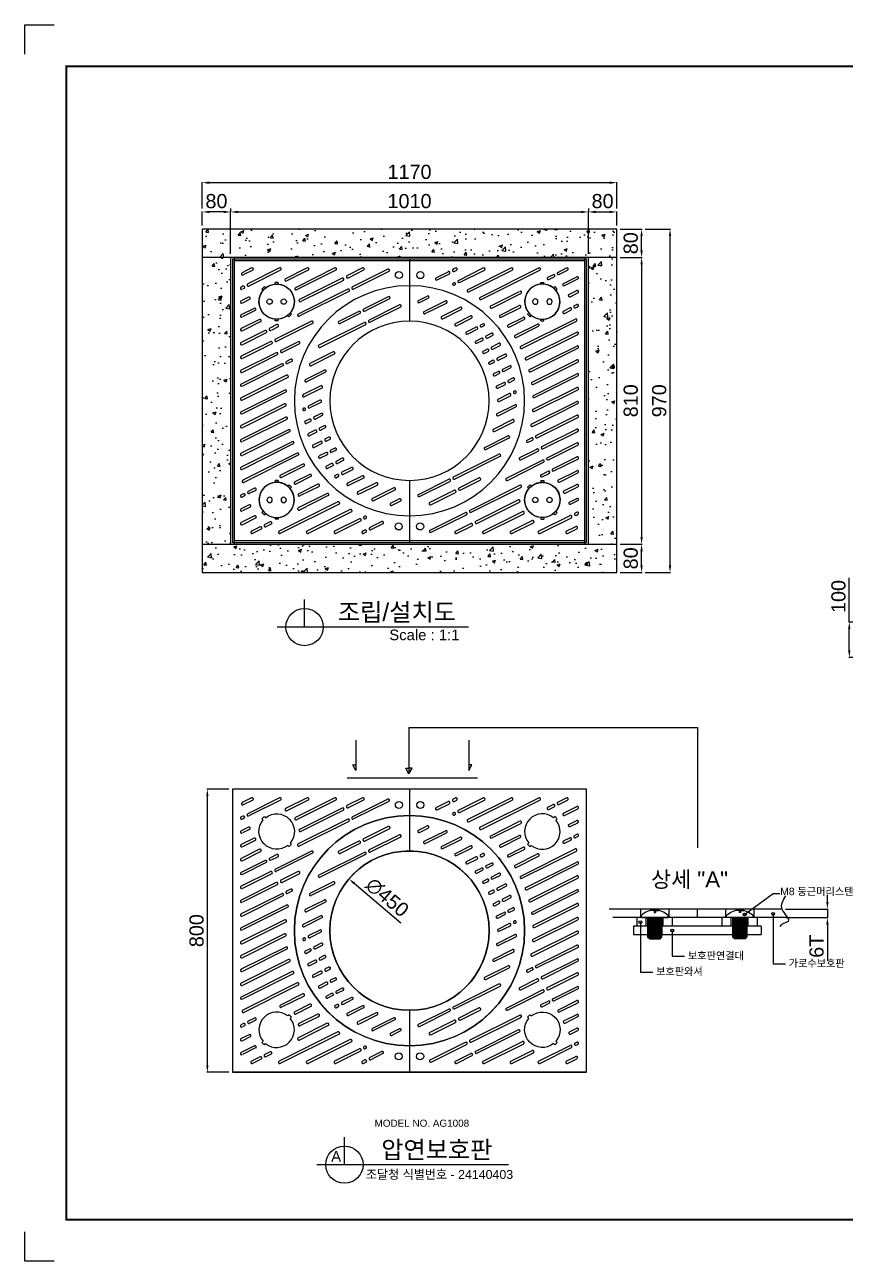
# Model space of a CAD drawing. Header units: millimetres. Extents: x 13624 to 18563, y -5035 to -1543.
# Drawn here: x 13624 to 15940, y -5035 to -1543 of the extents above; entities that cross this region are included whole.
import ezdxf
from ezdxf.enums import TextEntityAlignment as Align

# ---------------------------------------------------------------- set-up
doc = ezdxf.new("R2010")
doc.units = ezdxf.units.MM
for name, color, linetype in [('LAYOUT', 7, 'Continuous'), ('TEXT', 7, 'Continuous'), ('받침틀', 251, 'Continuous'), ('압연강', 40, 'Continuous')]:
    doc.layers.add(name, color=color, linetype=linetype)
doc.styles.get("Standard").update_dxf_attribs({"font": 'arial.ttf'})
doc.dimstyles.new('ISO-25', dxfattribs={"dimtxt": 40, "dimasz": 20, "dimexe": 1.25, "dimexo": 10, "dimgap": 10, "dimtad": 1, "dimdec": 0, "dimtxsty": 'Standard', "dimcen": 2.5, "dimclrd": 3, "dimclre": 3, "dimclrt": 3, "dimadec": 0, "dimazin": 0, "dimtfac": 1, "dimtdec": 0, "dimtmove": 0, "dimatfit": 3, "dimfxl": 0, "dimarcsym": 0})

# ---------------------------------------------------------------- blocks, each defined once
blk = doc.blocks.new('A$C36924EFD')
for p, q in [((0, 45), (0, -45)), ((0, 45), (6, 45)), ((6, -45), (6, 45)), ((0, -45), (6, -45))]:
    blk.add_line(p, q)
blk = doc.blocks.new('*D39')
at = {"color": 3, "lineweight": -2, "transparency": 16777216}
for p, q in [((15889.5, -4020.6), (15889.5, -4000.6)), ((15771, -4040.6), (15890.8, -4040.6)), ((15889.5, -4040.6), (15889.5, -4064.6)), ((15771, -4064.6), (15890.8, -4064.6)), ((15889.5, -4084.6), (15889.5, -4186.6))]:
    blk.add_line(p, q, dxfattribs=at)
at = {"color": 3, "transparency": 16777216}
for points in [[(15886.2, -4020.6), (15892.9, -4020.6), (15889.5, -4040.6)], [(15886.2, -4084.6), (15892.9, -4084.6), (15889.5, -4064.6)]]:
    blk.add_solid(points, dxfattribs=at)
at = {"layer": 'Defpoints', "color": 0, "transparency": 16777216}
for p in [(15761, -4040.6), (15761, -4064.6), (15889.5, -4064.6)]:
    blk.add_point(p, dxfattribs=at)
at = {"color": 3, "transparency": 16777216, "insert": (15859.1, -4145.6), "char_height": 40, "attachment_point": 5, "rotation": 90}
blk.add_mtext('6T', dxfattribs=at)
blk = doc.blocks.new('A$C5731754A')
at = {"color": 1}
for p, q in [((-37.5, 0), (-37.5, 5.7)), ((-37.5, 0), (37.5, 0)), ((-20, 0), (-20, -55)), ((-20, 0), (20, 0)), ((-11.2, 19.7), (-11.2, 20.5)), ((-1.9, 19.7), (-11.2, 19.7)), ((-1.9, 19.7), (-1.9, 14.1)), ((-1.9, 14.1), (1.9, 14.1)), ((1.9, 19.7), (1.9, 14.1)), ((1.9, 19.7), (11.2, 19.7)), ((11.2, 19.7), (11.2, 20.5)), ((20, -55), (20, 0)), ((37.5, 0), (37.5, 5.7)), ((-20, -2.5), (20, -2.5)), ((-20, -5), (20, -5)), ((-20, -7.5), (20, -7.5)), ((-20, -7.5), (20, -7.5)), ((-20, -10), (20, -10)), ((-20, -12.5), (20, -12.5)), ((-20, -12.5), (20, -12.5)), ((-20, -15), (20, -15)), ((-20, -17.5), (20, -17.5)), ((-20, -17.5), (20, -17.5)), ((-20, -20), (20, -20)), ((-20, -22.5), (20, -22.5)), ((-20, -22.5), (20, -22.5)), ((-20, -25), (20, -25)), ((-20, -27.5), (20, -27.5)), ((-20, -27.5), (20, -27.5)), ((-20, -30), (20, -30)), ((-20, -32.5), (20, -32.5)), ((-20, -35), (20, -35)), ((-20, -37.5), (20, -37.5)), ((-20, -40), (20, -40)), ((-20, -42.5), (20, -42.5)), ((-20, -45), (20, -45)), ((-20, -47.5), (20, -47.5)), ((-20, -50), (20, -50)), ((-20, -52.5), (20, -52.5)), ((-15, -60), (-20, -55)), ((-20, -55), (20, -55)), ((-17.5, -57.5), (17.5, -57.5)), ((-15, -60), (15, -60)), ((20, -55), (15, -60))]:
    blk.add_line(p, q, dxfattribs=at)
blk.add_arc((0, -30.4), 52, 43.8928, 136.1072, dxfattribs=at)
blk = doc.blocks.new('*D38')
at = {"color": 3, "lineweight": -2, "transparency": 16777216}
blk.add_line((14685.3, -4080.5), (14554.2, -3968.4), dxfattribs=at)
at = {"color": 3, "transparency": 16777216}
blk.add_solid([(14556.3, -3965.9), (14552, -3970.9), (14539, -3955.4)], dxfattribs=at)
at = {"layer": 'Defpoints', "color": 0, "transparency": 16777216}
for p in [(14539, -3955.4), (14881.1, -4247.7)]:
    blk.add_point(p, dxfattribs=at)
at = {"color": 3, "transparency": 16777216, "insert": (14647.1, -4007.8), "char_height": 40, "attachment_point": 5, "rotation": 319.4889}
blk.add_mtext('∅450', dxfattribs=at)
blk = doc.blocks.new('*D37')
at = {"color": 3, "lineweight": -2, "transparency": 16777216}
for p, q in [((14200, -3701.6), (14138.1, -3701.6)), ((14139.3, -4481.6), (14139.3, -3721.6)), ((14200, -4501.6), (14138.1, -4501.6))]:
    blk.add_line(p, q, dxfattribs=at)
at = {"color": 3, "transparency": 16777216}
for points in [[(14136, -3721.6), (14142.7, -3721.6), (14139.3, -3701.6)], [(14136, -4481.6), (14142.7, -4481.6), (14139.3, -4501.6)]]:
    blk.add_solid(points, dxfattribs=at)
at = {"layer": 'Defpoints', "color": 0, "transparency": 16777216}
for p in [(14139.3, -3701.6), (14210, -3701.6), (14210, -4501.6)]:
    blk.add_point(p, dxfattribs=at)
at = {"color": 3, "transparency": 16777216, "insert": (14108.9, -4101.6), "char_height": 40, "attachment_point": 5, "rotation": 90}
blk.add_mtext('800', dxfattribs=at)
blk = doc.blocks.new('*D6')
at = {"color": 3, "lineweight": -2, "transparency": 16777216}
for p, q in [((4160.7, -3767.1), (4160.7, -3727.5)), ((4220.7, -3728.7), (4180.7, -3728.7)), ((4240.7, -3847.1), (4240.7, -3727.5))]:
    blk.add_line(p, q, dxfattribs=at)
at = {"color": 3, "transparency": 16777216}
for points in [[(4180.7, -3725.4), (4180.7, -3732), (4160.7, -3728.7)], [(4220.7, -3725.4), (4220.7, -3732), (4240.7, -3728.7)]]:
    blk.add_solid(points, dxfattribs=at)
at = {"layer": 'Defpoints', "color": 0, "transparency": 16777216}
for p in [(4160.7, -3728.7), (4160.7, -3777.1), (4240.7, -3857.1)]:
    blk.add_point(p, dxfattribs=at)
at = {"color": 3, "transparency": 16777216, "insert": (4200.7, -3698.3), "char_height": 40, "attachment_point": 5}
blk.add_mtext('80', dxfattribs=at)
blk = doc.blocks.new('*D7')
at = {"color": 3, "lineweight": -2, "transparency": 16777216}
for p, q in [((4240.7, -3718.7), (4240.7, -3727.5)), ((4260.7, -3728.7), (5230.7, -3728.7)), ((5250.7, -3847.1), (5250.7, -3727.5))]:
    blk.add_line(p, q, dxfattribs=at)
at = {"color": 3, "transparency": 16777216}
for points in [[(4260.7, -3725.4), (4260.7, -3732), (4240.7, -3728.7)], [(5230.7, -3725.4), (5230.7, -3732), (5250.7, -3728.7)]]:
    blk.add_solid(points, dxfattribs=at)
at = {"layer": 'Defpoints', "color": 0, "transparency": 16777216}
for p in [(4240.7, -3728.7), (5250.7, -3728.7), (5250.7, -3857.1)]:
    blk.add_point(p, dxfattribs=at)
at = {"color": 3, "transparency": 16777216, "insert": (4745.7, -3698.3), "char_height": 40, "attachment_point": 5}
blk.add_mtext('1010', dxfattribs=at)
blk = doc.blocks.new('*D8')
at = {"color": 3, "lineweight": -2, "transparency": 16777216}
for p, q in [((5250.7, -3718.7), (5250.7, -3727.5)), ((5270.7, -3728.7), (5310.7, -3728.7)), ((5330.7, -3767.1), (5330.7, -3727.5))]:
    blk.add_line(p, q, dxfattribs=at)
at = {"color": 3, "transparency": 16777216}
for points in [[(5270.7, -3725.4), (5270.7, -3732), (5250.7, -3728.7)], [(5310.7, -3725.4), (5310.7, -3732), (5330.7, -3728.7)]]:
    blk.add_solid(points, dxfattribs=at)
at = {"layer": 'Defpoints', "color": 0, "transparency": 16777216}
for p in [(5250.7, -3728.7), (5330.7, -3728.7), (5330.7, -3777.1)]:
    blk.add_point(p, dxfattribs=at)
at = {"color": 3, "transparency": 16777216, "insert": (5290.7, -3698.3), "char_height": 40, "attachment_point": 5}
blk.add_mtext('80', dxfattribs=at)
blk = doc.blocks.new('*D3')
at = {"color": 3, "lineweight": -2, "transparency": 16777216}
for p, q in [((4160.7, -3718.7), (4160.7, -3644.8)), ((5310.7, -3646.1), (4180.7, -3646.1)), ((5330.7, -3718.7), (5330.7, -3644.8))]:
    blk.add_line(p, q, dxfattribs=at)
at = {"color": 3, "transparency": 16777216}
for points in [[(4180.7, -3642.7), (4180.7, -3649.4), (4160.7, -3646.1)], [(5310.7, -3642.7), (5310.7, -3649.4), (5330.7, -3646.1)]]:
    blk.add_solid(points, dxfattribs=at)
at = {"layer": 'Defpoints', "color": 0, "transparency": 16777216}
for p in [(4160.7, -3646.1), (4160.7, -3728.7), (5330.7, -3728.7)]:
    blk.add_point(p, dxfattribs=at)
at = {"color": 3, "transparency": 16777216, "insert": (4745.7, -3615.7), "char_height": 40, "attachment_point": 5}
blk.add_mtext('1170', dxfattribs=at)
blk = doc.blocks.new('*D9')
at = {"color": 3, "lineweight": -2, "transparency": 16777216}
for p, q in [((5340.7, -3777.1), (5402, -3777.1)), ((5400.7, -3837.1), (5400.7, -3797.1)), ((5340.7, -3857.1), (5402, -3857.1))]:
    blk.add_line(p, q, dxfattribs=at)
at = {"color": 3, "transparency": 16777216}
for points in [[(5397.4, -3797.1), (5404.1, -3797.1), (5400.7, -3777.1)], [(5397.4, -3837.1), (5404.1, -3837.1), (5400.7, -3857.1)]]:
    blk.add_solid(points, dxfattribs=at)
at = {"layer": 'Defpoints', "color": 0, "transparency": 16777216}
for p in [(5330.7, -3777.1), (5400.7, -3777.1), (5330.7, -3857.1)]:
    blk.add_point(p, dxfattribs=at)
at = {"color": 3, "transparency": 16777216, "insert": (5370.3, -3817.1), "char_height": 40, "attachment_point": 5, "rotation": 90}
blk.add_mtext('80', dxfattribs=at)
blk = doc.blocks.new('*D4')
at = {"color": 3, "lineweight": -2, "transparency": 16777216}
for p, q in [((5381.4, -3857.1), (5402, -3857.1)), ((5400.7, -3877.1), (5400.7, -4647.1)), ((5340.7, -4667.1), (5402, -4667.1))]:
    blk.add_line(p, q, dxfattribs=at)
at = {"color": 3, "transparency": 16777216}
for points in [[(5397.4, -3877.1), (5404.1, -3877.1), (5400.7, -3857.1)], [(5397.4, -4647.1), (5404.1, -4647.1), (5400.7, -4667.1)]]:
    blk.add_solid(points, dxfattribs=at)
at = {"layer": 'Defpoints', "color": 0, "transparency": 16777216}
for p in [(5371.4, -3857.1), (5330.7, -4667.1), (5400.7, -4667.1)]:
    blk.add_point(p, dxfattribs=at)
at = {"color": 3, "transparency": 16777216, "insert": (5370.3, -4262.1), "char_height": 40, "attachment_point": 5, "rotation": 90}
blk.add_mtext('810', dxfattribs=at)
blk = doc.blocks.new('*D5')
at = {"color": 3, "lineweight": -2, "transparency": 16777216}
for p, q in [((5390.7, -4667.1), (5399.5, -4667.1)), ((5400.7, -4727.1), (5400.7, -4687.1)), ((5340.7, -4747.1), (5402, -4747.1))]:
    blk.add_line(p, q, dxfattribs=at)
at = {"color": 3, "transparency": 16777216}
for points in [[(5397.4, -4687.1), (5404.1, -4687.1), (5400.7, -4667.1)], [(5397.4, -4727.1), (5404.1, -4727.1), (5400.7, -4747.1)]]:
    blk.add_solid(points, dxfattribs=at)
at = {"layer": 'Defpoints', "color": 0, "transparency": 16777216}
for p in [(5400.7, -4667.1), (5400.7, -4667.1), (5330.7, -4747.1)]:
    blk.add_point(p, dxfattribs=at)
at = {"color": 3, "transparency": 16777216, "insert": (5370.3, -4707.1), "char_height": 40, "attachment_point": 5, "rotation": 90}
blk.add_mtext('80', dxfattribs=at)
blk = doc.blocks.new('*D2')
at = {"color": 3, "lineweight": -2, "transparency": 16777216}
for p, q in [((5410.7, -3777.1), (5482.3, -3777.1)), ((5481, -4727.1), (5481, -3797.1)), ((5410.7, -4747.1), (5482.3, -4747.1))]:
    blk.add_line(p, q, dxfattribs=at)
at = {"color": 3, "transparency": 16777216}
for points in [[(5477.7, -3797.1), (5484.3, -3797.1), (5481, -3777.1)], [(5477.7, -4727.1), (5484.3, -4727.1), (5481, -4747.1)]]:
    blk.add_solid(points, dxfattribs=at)
at = {"layer": 'Defpoints', "color": 0, "transparency": 16777216}
for p in [(5400.7, -3777.1), (5481, -3777.1), (5400.7, -4747.1)]:
    blk.add_point(p, dxfattribs=at)
at = {"color": 3, "transparency": 16777216, "insert": (5450.6, -4262.1), "char_height": 40, "attachment_point": 5, "rotation": 90}
blk.add_mtext('970', dxfattribs=at)
blk = doc.blocks.new('A$C6562381F')
for p, q in [((4.5, 54.5), (-4.5, 54.5)), ((-4.5, 49.3), (-4.5, 54.5)), ((4.5, 49.3), (4.5, 54.5)), ((-4.5, -54.5), (-4.5, -49.3)), ((4.5, -54.5), (-4.5, -54.5)), ((4.5, -54.5), (4.5, -49.3))]:
    blk.add_line(p, q)
for centre, radius in [((0, 0), 49.5), ((-20, 0), 7.5), ((20, 0), 7.5)]:
    blk.add_circle(centre, radius)
blk = doc.blocks.new('*D28')
at = {"color": 3, "lineweight": -2, "transparency": 16777216}
for p, q in [((15951.3, -3229.9), (15951.3, -3105.4)), ((16007, -3229.9), (15950.1, -3229.9)), ((15951.3, -3309.9), (15951.3, -3249.9)), ((16007, -3329.9), (15950.1, -3329.9))]:
    blk.add_line(p, q, dxfattribs=at)
at = {"color": 3, "transparency": 16777216}
for points in [[(15948, -3249.9), (15954.7, -3249.9), (15951.3, -3229.9)], [(15948, -3309.9), (15954.7, -3309.9), (15951.3, -3329.9)]]:
    blk.add_solid(points, dxfattribs=at)
at = {"layer": 'Defpoints', "color": 0, "transparency": 16777216}
for p in [(15951.3, -3229.9), (16017, -3229.9), (16017, -3329.9)]:
    blk.add_point(p, dxfattribs=at)
at = {"color": 3, "transparency": 16777216, "insert": (15920.9, -3157.7), "char_height": 40, "attachment_point": 5, "rotation": 90}
blk.add_mtext('100', dxfattribs=at)
blk = doc.blocks.new('1')
for p, q in [((12226.6, -3583.8), (12226.6, -4383.8)), ((12726.6, -3583.8), (12226.6, -3583.8)), ((12726.6, -3583.8), (12726.6, -3758.8)), ((13226.6, -3583.8), (12726.6, -3583.8)), ((13226.6, -4383.8), (13226.6, -3583.8)), ((12726.6, -4208.8), (12726.6, -4383.8)), ((12226.6, -4383.8), (12726.6, -4383.8)), ((12726.6, -4383.8), (13226.6, -4383.8))]:
    blk.add_line(p, q)
for points in [[(12393.5, -3739.5, -0.045549), (12386.3, -3746.5), (12382.8, -3742.9, -0.904534), (12313.2, -3671.8), (12309.7, -3668.2, -0.045549), (12316.8, -3661.2), (12320.3, -3664.8, -0.904534), (12390, -3735.9)], [(13059.7, -3739.5, 0.045549), (13066.8, -3746.5), (13070.3, -3742.9, 0.904534), (13140, -3671.8), (13143.5, -3668.2, 0.045549), (13136.3, -3661.2), (13132.8, -3664.8, 0.904534), (13063.2, -3735.9)], [(12393.5, -4228.2, 0.045549), (12386.3, -4221.2), (12382.8, -4224.8, 0.904534), (12313.2, -4295.9), (12309.7, -4299.5, 0.045549), (12316.8, -4306.5), (12320.3, -4302.9, 0.904534), (12390, -4231.8)], [(13059.7, -4228.2, -0.045549), (13066.8, -4221.2), (13070.3, -4224.8, -0.904534), (13140, -4295.9), (13143.5, -4299.5, -0.045549), (13136.3, -4306.5), (13132.8, -4302.9, -0.904534), (13063.2, -4231.8)]]:
    blk.add_lwpolyline(points, format="xyb", close=True)
for centre in [(12696.6, -3628.8), (12757.1, -3628.9), (12696.1, -4338.8), (12756.6, -4338.8)]:
    blk.add_circle(centre, 10)
for radius, start, end in [(325, 90, 270), (325, 270, 90), (225, 90, 270), (225, 270, 90)]:
    blk.add_arc((12726.6, -3983.8), radius, start, end)
at = {"layer": '압연강'}
for p, q in [((12280.9, -3608.8), (12254.2, -3622.2)), ((12284, -3615.1), (12257.3, -3628.5)), ((12359.2, -3608.8), (12269.8, -3653.5)), ((12362.3, -3615.1), (12272.9, -3659.8)), ((12437.4, -3608.8), (12376.9, -3639.1)), ((12440.6, -3615.1), (12380, -3645.4)), ((12515.7, -3608.8), (12404.4, -3664.5)), ((12518.8, -3615.1), (12407.5, -3670.8)), ((12594, -3608.8), (12550.1, -3630.8)), ((12597.1, -3615.1), (12553.2, -3637.1)), ((12665.3, -3612.3), (12565.7, -3662.1)), ((12668.4, -3618.6), (12568.8, -3668.4)), ((12801.5, -3636.4), (12835.9, -3619.2)), ((12804.6, -3642.7), (12839, -3625.5)), ((12849.3, -3612.5), (12856.6, -3608.8)), ((12852.4, -3618.7), (12859.7, -3615.1)), ((12864.9, -3643.8), (12934.8, -3608.8)), ((12868.1, -3650), (12938, -3615.1)), ((12890.6, -3670.1), (13013.1, -3608.8)), ((12893.7, -3676.3), (13016.2, -3615.1)), ((12925.5, -3691.8), (13091.4, -3608.8)), ((12928.6, -3698), (13094.5, -3615.1)), ((13116.8, -3635.2), (13131.8, -3627.8)), ((13145.2, -3621.1), (13169.6, -3608.8)), ((13148.3, -3627.3), (13172.8, -3615.1)), ((12256.4, -3660.2), (12251.6, -3662.6)), ((12259.5, -3666.5), (12254.7, -3668.9)), ((12536.6, -3637.5), (12416.3, -3697.7)), ((12539.8, -3643.8), (12419.4, -3703.9)), ((12850, -3651.3), (12851.5, -3650.5)), ((12853.1, -3657.5), (12854.7, -3656.8)), ((13120, -3641.5), (13134.9, -3634)), ((13160.8, -3652.4), (13198.5, -3633.6)), ((13164, -3658.6), (13201.6, -3639.8)), ((12272, -3691.5), (12251.6, -3701.8)), ((12275.2, -3697.8), (12254.7, -3708)), ((12552.3, -3668.8), (12412.2, -3738.9)), ((12555.4, -3675.1), (12415.3, -3745.1)), ((12666.7, -3689.9), (12597, -3724.7)), ((12669.8, -3696.2), (12600.1, -3731)), ((12751.6, -3700.5), (12776.5, -3688)), ((12754.7, -3706.7), (12779.6, -3694.3)), ((12767.7, -3731.5), (12827.9, -3701.5)), ((12955.7, -3715.8), (13037.5, -3674.9)), ((12958.9, -3722), (13040.7, -3681.1)), ((13176.5, -3683.7), (13198.5, -3672.7)), ((13179.6, -3689.9), (13201.6, -3678.9)), ((12287.7, -3722.8), (12251.6, -3740.9)), ((12290.8, -3729.1), (12254.7, -3747.2)), ((12583.6, -3731.4), (12527.4, -3759.5)), ((12698.5, -3713.1), (12612.7, -3756)), ((12701.6, -3719.4), (12615.8, -3762.3)), ((12770.8, -3737.8), (12831, -3707.7)), ((12817.3, -3745.9), (12869.2, -3719.9)), ((12820.4, -3752.1), (12872.3, -3726.2)), ((12982.1, -3741.7), (13035.8, -3714.9)), ((12985.2, -3748), (13038.9, -3721.1)), ((13160.8, -3730.6), (13178.7, -3721.7)), ((13163.9, -3736.9), (13181.9, -3727.9)), ((13192.1, -3715), (13198.5, -3711.8)), ((13195.3, -3721.2), (13201.6, -3718.1)), ((12303.4, -3754.1), (12251.6, -3780)), ((12306.5, -3760.4), (12254.7, -3786.3)), ((12352.2, -3768.8), (12332.4, -3778.7)), ((12450.1, -3759.1), (12348.1, -3810)), ((12453.2, -3765.3), (12351.2, -3816.3)), ((12599.3, -3762.7), (12470.9, -3826.9)), ((12602.4, -3769), (12474, -3833.2)), ((12586.7, -3737.7), (12530.5, -3765.8)), ((12856, -3765.6), (12898.5, -3744.4)), ((12859.2, -3771.9), (12901.6, -3750.7)), ((12927.6, -3769), (12933.1, -3766.2)), ((13004.9, -3769.5), (13047.4, -3748.2)), ((13008, -3775.7), (13050.6, -3754.5)), ((13024.4, -3798.9), (13087.5, -3767.3)), ((13040.8, -3829.8), (13194.4, -3753)), ((13044, -3836), (13197.5, -3759.2)), ((12319, -3785.5), (12251.6, -3819.2)), ((12322.1, -3791.7), (12254.7, -3825.4)), ((12355.4, -3775.1), (12335.6, -3785)), ((12887.6, -3789), (12914.1, -3775.7)), ((12890.7, -3795.3), (12917.3, -3782)), ((12913.5, -3815.2), (12929.8, -3807)), ((12930.7, -3775.3), (12936.2, -3772.5)), ((12943.2, -3800.3), (12958, -3792.9)), ((12946.3, -3806.6), (12961.1, -3799.2)), ((13027.5, -3805.1), (13090.6, -3773.6)), ((13054.7, -3862), (13198.5, -3790.1)), ((13057.8, -3868.2), (13201.6, -3796.3)), ((12334.7, -3816.8), (12251.6, -3858.3)), ((12337.8, -3823), (12254.7, -3864.6)), ((12412.5, -3817), (12363.7, -3841.4)), ((12415.6, -3823.2), (12366.9, -3847.6)), ((12916.6, -3821.4), (12932.9, -3813.3)), ((12934.6, -3843.7), (12945.4, -3838.3)), ((12958.9, -3831.6), (12978.9, -3821.6)), ((12962, -3837.9), (12982, -3827.8)), ((13065.3, -3895.8), (13198.5, -3829.2)), ((13068.5, -3902), (13201.6, -3835.5)), ((12350.3, -3848.1), (12251.6, -3897.4)), ((12353.4, -3854.3), (12254.7, -3903.7)), ((12391.5, -3866.6), (12379.4, -3872.7)), ((12394.6, -3872.8), (12382.5, -3878.9)), ((12510.8, -3846.1), (12445.6, -3878.7)), ((12514, -3852.3), (12448.8, -3884.9)), ((12937.7, -3850), (12948.6, -3844.6)), ((12951.4, -3874.5), (12961.1, -3869.6)), ((12954.5, -3880.7), (12964.2, -3875.9)), ((12974.5, -3862.9), (12996, -3852.2)), ((12977.6, -3869.2), (12999.1, -3858.4)), ((13072.6, -3931.3), (13198.5, -3868.3)), ((13075.7, -3937.5), (13201.6, -3874.6)), ((12366, -3879.4), (12251.6, -3936.6)), ((12379.7, -3911.6), (12251.6, -3975.7)), ((12369.1, -3885.6), (12254.7, -3942.8)), ((12486.7, -3897.3), (12432.5, -3924.3)), ((12489.8, -3903.5), (12435.7, -3930.6)), ((12964.5, -3907.1), (12976.7, -3900.9)), ((12967.6, -3913.3), (12979.9, -3907.2)), ((12990.2, -3894.2), (13008.8, -3884.9)), ((12993.3, -3900.5), (13011.9, -3891.2)), ((13076.3, -3968.6), (13198.5, -3907.5)), ((12382.9, -3917.9), (12254.7, -3981.9)), ((12476, -3941.7), (12426.3, -3966.6)), ((12973, -3941.9), (12992.4, -3932.2)), ((12976.2, -3948.2), (12995.5, -3938.5)), ((13005.8, -3925.5), (13017.8, -3919.5)), ((13008.9, -3931.8), (13020.9, -3925.8)), ((13075.8, -4008), (13198.5, -3946.6)), ((13079.4, -3974.8), (13201.6, -3913.7)), ((12374.3, -3953.5), (12251.6, -4014.8)), ((12377.4, -3959.7), (12254.7, -4021.1)), ((12479.2, -3948), (12429.5, -3972.8)), ((12976.5, -3979.3), (13008.1, -3963.5)), ((12979.7, -3985.6), (13011.2, -3969.8)), ((13021.5, -3956.8), (13022.7, -3956.2)), ((13024.6, -3963.1), (13025.8, -3962.5)), ((13078.9, -4014.2), (13201.6, -3952.9)), ((12373.8, -3992.8), (12251.6, -4053.9)), ((12376.9, -3999.1), (12254.7, -4060.2)), ((12428.6, -4004.6), (12427.3, -4005.2)), ((12431.7, -4010.8), (12430.5, -4011.5)), ((12473.5, -3982.1), (12442, -3997.9)), ((12476.6, -3988.4), (12445.1, -4004.1)), ((12974, -4019.7), (13023.7, -3994.9)), ((12977.1, -4026), (13026.8, -4001.1)), ((13070.3, -4049.8), (13198.5, -3985.7)), ((13073.4, -4056.1), (13201.6, -3992)), ((12377.4, -4030.2), (12251.6, -4093.1)), ((12380.6, -4036.4), (12254.7, -4099.3)), ((12444.2, -4035.9), (12432.3, -4041.9)), ((12447.4, -4042.2), (12435.4, -4048.1)), ((12477, -4019.5), (12457.6, -4029.2)), ((12480.1, -4025.8), (12460.8, -4035.4)), ((12963.3, -4064.2), (13017.5, -4037.1)), ((12966.5, -4070.4), (13020.6, -4043.3)), ((13084.1, -4082.1), (13198.5, -4024.9)), ((13087.2, -4088.3), (13201.6, -4031.1)), ((12384.7, -4065.6), (12251.6, -4132.2)), ((12387.8, -4071.9), (12254.7, -4138.5)), ((12459.9, -4067.2), (12441.3, -4076.5)), ((12463, -4073.5), (12444.4, -4082.8)), ((12485.5, -4054.4), (12473.3, -4060.5)), ((12488.7, -4060.6), (12476.4, -4066.8)), ((12939.2, -4115.4), (13004.4, -4082.8)), ((13099.7, -4113.4), (13198.5, -4064)), ((13102.9, -4119.6), (13201.6, -4070.3)), ((12395.4, -4099.5), (12251.6, -4171.3)), ((12398.5, -4105.7), (12254.7, -4177.6)), ((12475.5, -4098.5), (12454, -4109.2)), ((12478.7, -4104.8), (12457.2, -4115.5)), ((12498.6, -4086.9), (12488.9, -4091.8)), ((12501.8, -4093.2), (12492.1, -4098.1)), ((12515.4, -4117.7), (12504.6, -4123.1)), ((12942.3, -4121.6), (13007.5, -4089)), ((13037.6, -4144.4), (13086.3, -4120.1)), ((13058.5, -4094.8), (13070.7, -4088.8)), ((13061.6, -4101.1), (13073.8, -4095)), ((13115.4, -4144.7), (13198.5, -4103.1)), ((13118.5, -4150.9), (13201.6, -4109.4)), ((12409.2, -4131.7), (12255.7, -4208.4)), ((12412.3, -4137.9), (12258.8, -4214.7)), ((12491.2, -4129.8), (12471.1, -4139.8)), ((12494.3, -4136.1), (12474.2, -4146.1)), ((12518.6, -4123.9), (12507.7, -4129.4)), ((12536.5, -4146.3), (12520.2, -4154.4)), ((12539.7, -4152.5), (12523.4, -4160.7)), ((12850.8, -4198.7), (12979.1, -4134.5)), ((12853.9, -4205), (12982.3, -4140.8)), ((13000, -4202.4), (13102, -4151.4)), ((13040.7, -4150.7), (13089.4, -4126.3)), ((13131, -4176), (13198.5, -4142.3)), ((13134.2, -4182.2), (13201.6, -4148.5)), ((12425.7, -4162.6), (12362.5, -4194.1)), ((12428.8, -4168.8), (12365.7, -4200.4)), ((12506.8, -4161.1), (12492, -4168.5)), ((12510, -4167.4), (12495.2, -4174.8)), ((12562.5, -4172.4), (12535.9, -4185.7)), ((12565.6, -4178.7), (12539, -4192)), ((13003.1, -4208.6), (13105.1, -4157.6)), ((13097.8, -4192.6), (13117.6, -4182.7)), ((13100.9, -4198.8), (13120.7, -4188.9)), ((13146.7, -4207.3), (13198.5, -4181.4)), ((13149.8, -4213.5), (13201.6, -4187.7)), ((12445.2, -4191.9), (12402.6, -4213.2)), ((12448.3, -4198.2), (12405.7, -4219.5)), ((12468, -4219.7), (12414.2, -4246.5)), ((12471.1, -4225.9), (12417.4, -4252.8)), ((12522.5, -4192.4), (12516.9, -4195.2)), ((12525.6, -4198.7), (12520.1, -4201.5)), ((12594, -4195.8), (12551.6, -4217)), ((12597.1, -4202.1), (12554.7, -4223.3)), ((12632.7, -4215.6), (12580.8, -4241.5)), ((12635.9, -4221.8), (12584, -4247.8)), ((12751.6, -4248.3), (12837.4, -4205.4)), ((12754.7, -4254.6), (12840.5, -4211.7)), ((12866.4, -4230), (12922.7, -4201.9)), ((12869.6, -4236.3), (12925.8, -4208.2)), ((12897.7, -4292.6), (13037.8, -4222.6)), ((13162.3, -4238.6), (13198.5, -4220.5)), ((12257.9, -4246.5), (12251.6, -4249.6)), ((12261, -4252.7), (12254.7, -4255.9)), ((12289.2, -4230.8), (12271.3, -4239.7)), ((12292.4, -4237), (12274.4, -4246)), ((12494.3, -4245.6), (12412.5, -4286.5)), ((12497.4, -4251.9), (12415.6, -4292.8)), ((12682.3, -4229.9), (12622.2, -4260)), ((12685.5, -4236.2), (12625.3, -4266.2)), ((12698.5, -4261), (12673.6, -4273.4)), ((12783.4, -4271.5), (12853, -4236.7)), ((12786.5, -4277.8), (12856.2, -4243)), ((12900.9, -4298.9), (13041, -4228.8)), ((13165.5, -4244.8), (13201.6, -4226.8)), ((13178, -4269.9), (13198.5, -4259.7)), ((12273.5, -4277.8), (12251.6, -4288.7)), ((12276.7, -4284), (12254.7, -4295)), ((12524.6, -4269.6), (12358.7, -4352.6)), ((12527.7, -4275.9), (12361.8, -4358.8)), ((12559.4, -4291.3), (12436.9, -4352.6)), ((12701.6, -4267.2), (12676.7, -4279.7)), ((12913.4, -4323.9), (13033.7, -4263.7)), ((12916.5, -4330.2), (13036.9, -4270)), ((13181.1, -4276.1), (13201.6, -4265.9)), ((12289.2, -4309.1), (12251.6, -4327.9)), ((12292.3, -4315.3), (12254.7, -4334.1)), ((12333.2, -4326.2), (12318.3, -4333.7)), ((12562.6, -4297.6), (12440.1, -4358.8)), ((12585.1, -4317.6), (12515.2, -4352.6)), ((12588.2, -4323.9), (12518.3, -4358.8)), ((12600, -4310.2), (12598.5, -4310.9)), ((12603.2, -4316.4), (12601.6, -4317.2)), ((12648.6, -4325), (12614.2, -4342.2)), ((12784.8, -4349.1), (12884.3, -4299.3)), ((12787.9, -4355.4), (12887.5, -4305.6)), ((12856.1, -4352.6), (12900, -4330.6)), ((12934.3, -4352.6), (13045.6, -4296.9)), ((12937.5, -4358.8), (13048.8, -4303.2)), ((13012.6, -4352.6), (13073.2, -4322.3)), ((13015.7, -4358.8), (13076.3, -4328.6)), ((13090.9, -4352.6), (13180.2, -4307.9)), ((13094, -4358.8), (13183.4, -4314.2)), ((13193.6, -4301.2), (13198.5, -4298.8)), ((13196.8, -4307.5), (13201.6, -4305)), ((12304.8, -4340.4), (12280.4, -4352.6)), ((12308, -4346.6), (12283.5, -4358.8)), ((12336.3, -4332.5), (12321.4, -4339.9)), ((12600.7, -4348.9), (12593.5, -4352.6)), ((12603.9, -4355.2), (12596.6, -4358.8)), ((12651.7, -4331.3), (12617.3, -4348.5)), ((12859.2, -4358.8), (12903.1, -4336.9)), ((13169.1, -4352.6), (13195.9, -4339.2)), ((13172.3, -4358.8), (13199, -4345.5))]:
    blk.add_line(p, q, dxfattribs=at)
for centre, start, end in [((12255.7, -3625.4), 116.5651, 296.5651), ((12282.5, -3612), 296.5651, 116.5651), ((12360.7, -3612), 296.5651, 116.5651), ((12439, -3612), 296.5651, 116.5651), ((12517.3, -3612), 296.5651, 116.5651), ((12551.6, -3633.9), 116.5651, 296.5651), ((12595.5, -3612), 296.5651, 116.5651), ((12666.8, -3615.5), 296.5651, 116.5651), ((12837.4, -3622.3), 296.5651, 116.5651), ((12850.9, -3615.6), 116.5651, 296.5651), ((12858.1, -3612), 296.5651, 116.5651), ((12936.4, -3612), 296.5651, 116.5651), ((13014.7, -3612), 296.5651, 116.5651), ((13092.9, -3612), 296.5651, 116.5651), ((13133.3, -3630.9), 296.5651, 116.5651), ((13146.8, -3624.2), 116.5651, 296.5651), ((13171.2, -3612), 296.5651, 116.5651), ((12253.1, -3665.8), 116.5651, 296.5651), ((12258, -3663.4), 296.5651, 116.5651), ((12271.4, -3656.7), 116.5651, 296.5651), ((12378.4, -3642.3), 116.5651, 296.5651), ((12406, -3667.6), 116.5651, 296.5651), ((12538.2, -3640.6), 296.5651, 116.5651), ((12567.3, -3665.2), 116.5651, 296.5651), ((12803, -3639.5), 116.5651, 296.5651), ((12851.6, -3654.4), 116.5651, 296.5651), ((12853.1, -3653.6), 296.5651, 116.5651), ((12866.5, -3646.9), 116.5651, 296.5651), ((13118.4, -3638.4), 116.5651, 296.5651), ((13162.4, -3655.5), 116.5651, 296.5651), ((13200, -3636.7), 296.5651, 116.5651), ((12253.1, -3704.9), 116.5651, 296.5651), ((12273.6, -3694.7), 296.5651, 116.5651), ((12417.9, -3700.8), 116.5651, 296.5651), ((12553.9, -3671.9), 296.5651, 116.5651), ((12668.2, -3693), 296.5651, 116.5651), ((12753.1, -3703.6), 116.5651, 296.5651), ((12778, -3691.2), 296.5651, 116.5651), ((12829.4, -3704.6), 296.5651, 116.5651), ((12892.2, -3673.2), 116.5651, 296.5651), ((12927.1, -3694.9), 116.5651, 296.5651), ((13039.1, -3678), 296.5651, 116.5651), ((13178.1, -3686.8), 116.5651, 296.5651), ((13200, -3675.8), 296.5651, 116.5651), ((12289.3, -3726), 296.5651, 116.5651), ((12585.2, -3734.5), 296.5651, 116.5651), ((12598.6, -3727.8), 116.5651, 296.5651), ((12700, -3716.3), 296.5651, 116.5651), ((12769.3, -3734.7), 116.5651, 296.5651), ((12870.8, -3723), 296.5651, 116.5651), ((12957.3, -3718.9), 116.5651, 296.5651), ((13037.4, -3718), 296.5651, 116.5651), ((13162.4, -3733.8), 116.5651, 296.5651), ((13180.3, -3724.8), 296.5651, 116.5651), ((13193.7, -3718.1), 116.5651, 296.5651), ((13200, -3715), 296.5651, 116.5651), ((12253.1, -3744), 116.5651, 296.5651), ((12304.9, -3757.3), 296.5651, 116.5651), ((12353.8, -3772), 296.5651, 116.5651), ((12413.8, -3742), 116.5651, 296.5651), ((12451.6, -3762.2), 296.5651, 116.5651), ((12528.9, -3762.7), 116.5651, 296.5651), ((12600.8, -3765.9), 296.5651, 116.5651), ((12614.2, -3759.1), 116.5651, 296.5651), ((12818.9, -3749), 116.5651, 296.5651), ((12857.6, -3768.8), 116.5651, 296.5651), ((12900, -3747.5), 296.5651, 116.5651), ((12929.1, -3772.1), 116.5651, 296.5651), ((12934.7, -3769.4), 296.5651, 116.5651), ((12983.6, -3744.9), 116.5651, 296.5651), ((13006.4, -3772.6), 116.5651, 296.5651), ((13049, -3751.3), 296.5651, 116.5651), ((13089.1, -3770.4), 296.5651, 116.5651), ((13196, -3756.1), 296.5651, 116.5651), ((12253.1, -3783.2), 116.5651, 296.5651), ((12320.6, -3788.6), 296.5651, 116.5651), ((12334, -3781.9), 116.5651, 296.5651), ((12889.1, -3792.1), 116.5651, 296.5651), ((12915.7, -3778.8), 296.5651, 116.5651), ((12931.4, -3810.2), 296.5651, 116.5651), ((12944.8, -3803.4), 116.5651, 296.5651), ((12959.6, -3796.1), 296.5651, 116.5651), ((13025.9, -3802), 116.5651, 296.5651), ((13200, -3793.2), 296.5651, 116.5651), ((12253.1, -3822.3), 116.5651, 296.5651), ((12336.2, -3819.9), 296.5651, 116.5651), ((12349.6, -3813.2), 116.5651, 296.5651), ((12365.3, -3844.5), 116.5651, 296.5651), ((12414, -3820.1), 296.5651, 116.5651), ((12472.5, -3830), 116.5651, 296.5651), ((12915.1, -3818.3), 116.5651, 296.5651), ((12947, -3841.5), 296.5651, 116.5651), ((12960.4, -3834.7), 116.5651, 296.5651), ((12980.5, -3824.7), 296.5651, 116.5651), ((13042.4, -3832.9), 116.5651, 296.5651), ((13200, -3832.3), 296.5651, 116.5651), ((12253.1, -3861.4), 116.5651, 296.5651), ((12351.9, -3851.2), 296.5651, 116.5651), ((12380.9, -3875.8), 116.5651, 296.5651), ((12393.1, -3869.7), 296.5651, 116.5651), ((12512.4, -3849.2), 296.5651, 116.5651), ((12936.2, -3846.9), 116.5651, 296.5651), ((12953, -3877.6), 116.5651, 296.5651), ((12962.7, -3872.8), 296.5651, 116.5651), ((12976.1, -3866.1), 116.5651, 296.5651), ((12997.6, -3855.3), 296.5651, 116.5651), ((13056.2, -3865.1), 116.5651, 296.5651), ((13200, -3871.5), 296.5651, 116.5651), ((12253.1, -3900.6), 116.5651, 296.5651), ((12367.5, -3882.5), 296.5651, 116.5651), ((12381.3, -3914.7), 296.5651, 116.5651), ((12447.2, -3881.8), 116.5651, 296.5651), ((12488.3, -3900.4), 296.5651, 116.5651), ((12966.1, -3910.2), 116.5651, 296.5651), ((12978.3, -3904.1), 296.5651, 116.5651), ((12991.7, -3897.4), 116.5651, 296.5651), ((13010.3, -3888), 296.5651, 116.5651), ((13066.9, -3898.9), 116.5651, 296.5651), ((13200, -3910.6), 296.5651, 116.5651), ((12253.1, -3939.7), 116.5651, 296.5651), ((12434.1, -3927.5), 116.5651, 296.5651), ((12477.6, -3944.9), 296.5651, 116.5651), ((12974.6, -3945), 116.5651, 296.5651), ((12994, -3935.4), 296.5651, 116.5651), ((13007.4, -3928.7), 116.5651, 296.5651), ((13019.4, -3922.7), 296.5651, 116.5651), ((13074.2, -3934.4), 116.5651, 296.5651), ((13200, -3949.7), 296.5651, 116.5651), ((12253.1, -3978.8), 116.5651, 296.5651), ((12375.9, -3956.6), 296.5651, 116.5651), ((12427.9, -3969.7), 116.5651, 296.5651), ((12978.1, -3982.4), 116.5651, 296.5651), ((13009.6, -3966.7), 296.5651, 116.5651), ((13023, -3960), 116.5651, 296.5651), ((13024.3, -3959.4), 296.5651, 116.5651), ((13077.8, -3971.7), 116.5651, 296.5651), ((12253.1, -4017.9), 116.5651, 296.5651), ((12375.4, -3996), 296.5651, 116.5651), ((12428.9, -4008.3), 116.5651, 296.5651), ((12430.1, -4007.7), 296.5651, 116.5651), ((12443.6, -4001), 116.5651, 296.5651), ((12475.1, -3985.3), 296.5651, 116.5651), ((13025.3, -3998), 296.5651, 116.5651), ((13077.3, -4011.1), 116.5651, 296.5651), ((13200, -3988.9), 296.5651, 116.5651), ((12379, -4033.3), 296.5651, 116.5651), ((12433.8, -4045), 116.5651, 296.5651), ((12445.8, -4039), 296.5651, 116.5651), ((12459.2, -4032.3), 116.5651, 296.5651), ((12478.6, -4022.6), 296.5651, 116.5651), ((12975.6, -4022.8), 116.5651, 296.5651), ((13019.1, -4040.2), 296.5651, 116.5651), ((13071.9, -4052.9), 116.5651, 296.5651), ((13200, -4028), 296.5651, 116.5651), ((12253.1, -4057.1), 116.5651, 296.5651), ((12386.3, -4068.8), 296.5651, 116.5651), ((12442.8, -4079.6), 116.5651, 296.5651), ((12461.4, -4070.3), 296.5651, 116.5651), ((12474.9, -4063.6), 116.5651, 296.5651), ((12487.1, -4057.5), 296.5651, 116.5651), ((12964.9, -4067.3), 116.5651, 296.5651), ((13006, -4085.9), 296.5651, 116.5651), ((13085.6, -4085.2), 116.5651, 296.5651), ((13200, -4067.1), 296.5651, 116.5651), ((12253.1, -4096.2), 116.5651, 296.5651), ((12396.9, -4102.6), 296.5651, 116.5651), ((12455.6, -4112.4), 116.5651, 296.5651), ((12477.1, -4101.6), 296.5651, 116.5651), ((12490.5, -4094.9), 116.5651, 296.5651), ((12500.2, -4090.1), 296.5651, 116.5651), ((12517, -4120.8), 296.5651, 116.5651), ((12940.8, -4118.5), 116.5651, 296.5651), ((13060.1, -4098), 116.5651, 296.5651), ((13072.2, -4091.9), 296.5651, 116.5651), ((13087.9, -4123.2), 296.5651, 116.5651), ((13101.3, -4116.5), 116.5651, 296.5651), ((13200, -4106.3), 296.5651, 116.5651), ((12253.1, -4135.3), 116.5651, 296.5651), ((12410.8, -4134.8), 296.5651, 116.5651), ((12472.7, -4143), 116.5651, 296.5651), ((12492.7, -4132.9), 296.5651, 116.5651), ((12506.2, -4126.2), 116.5651, 296.5651), ((12521.8, -4157.5), 116.5651, 296.5651), ((12538.1, -4149.4), 296.5651, 116.5651), ((12980.7, -4137.7), 296.5651, 116.5651), ((13039.1, -4147.6), 116.5651, 296.5651), ((13103.5, -4154.5), 296.5651, 116.5651), ((13116.9, -4147.8), 116.5651, 296.5651), ((13200, -4145.4), 296.5651, 116.5651), ((12253.1, -4174.5), 116.5651, 296.5651), ((12427.2, -4165.7), 296.5651, 116.5651), ((12493.6, -4171.6), 116.5651, 296.5651), ((12508.4, -4164.2), 296.5651, 116.5651), ((12537.5, -4188.8), 116.5651, 296.5651), ((12564, -4175.6), 296.5651, 116.5651), ((13119.2, -4185.8), 296.5651, 116.5651), ((13132.6, -4179.1), 116.5651, 296.5651), ((13200, -4184.5), 296.5651, 116.5651), ((12257.2, -4211.6), 116.5651, 296.5651), ((12364.1, -4197.3), 116.5651, 296.5651), ((12404.2, -4216.4), 116.5651, 296.5651), ((12446.7, -4195.1), 296.5651, 116.5651), ((12469.5, -4222.8), 296.5651, 116.5651), ((12518.5, -4198.3), 116.5651, 296.5651), ((12524.1, -4195.5), 296.5651, 116.5651), ((12553.1, -4220.1), 116.5651, 296.5651), ((12595.6, -4198.9), 296.5651, 116.5651), ((12634.3, -4218.7), 296.5651, 116.5651), ((12838.9, -4208.5), 296.5651, 116.5651), ((12852.4, -4201.8), 116.5651, 296.5651), ((12924.2, -4205), 296.5651, 116.5651), ((13001.5, -4205.5), 116.5651, 296.5651), ((13039.4, -4225.7), 296.5651, 116.5651), ((13099.4, -4195.7), 116.5651, 296.5651), ((13148.3, -4210.4), 116.5651, 296.5651), ((13200, -4223.7), 296.5651, 116.5651), ((12253.1, -4252.7), 116.5651, 296.5651), ((12259.5, -4249.6), 296.5651, 116.5651), ((12272.9, -4242.9), 116.5651, 296.5651), ((12290.8, -4233.9), 296.5651, 116.5651), ((12415.8, -4249.7), 116.5651, 296.5651), ((12495.9, -4248.8), 296.5651, 116.5651), ((12582.4, -4244.6), 116.5651, 296.5651), ((12623.7, -4263.1), 116.5651, 296.5651), ((12683.9, -4233), 296.5651, 116.5651), ((12700, -4264.1), 296.5651, 116.5651), ((12753.1, -4251.4), 116.5651, 296.5651), ((12854.6, -4239.8), 296.5651, 116.5651), ((12868, -4233.1), 116.5651, 296.5651), ((13163.9, -4241.7), 116.5651, 296.5651), ((13200, -4262.8), 296.5651, 116.5651), ((12253.1, -4291.9), 116.5651, 296.5651), ((12275.1, -4280.9), 296.5651, 116.5651), ((12414.1, -4289.7), 116.5651, 296.5651), ((12526.1, -4272.8), 296.5651, 116.5651), ((12561, -4294.5), 296.5651, 116.5651), ((12675.1, -4276.5), 116.5651, 296.5651), ((12784.9, -4274.7), 116.5651, 296.5651), ((12899.3, -4295.7), 116.5651, 296.5651), ((13035.3, -4266.9), 296.5651, 116.5651), ((13179.6, -4273), 116.5651, 296.5651), ((12253.1, -4331), 116.5651, 296.5651), ((12290.8, -4312.2), 296.5651, 116.5651), ((12334.8, -4329.3), 296.5651, 116.5651), ((12586.7, -4320.8), 296.5651, 116.5651), ((12600.1, -4314.1), 116.5651, 296.5651), ((12601.6, -4313.3), 296.5651, 116.5651), ((12650.1, -4328.2), 296.5651, 116.5651), ((12885.9, -4302.5), 296.5651, 116.5651), ((12901.5, -4333.8), 296.5651, 116.5651), ((12915, -4327.1), 116.5651, 296.5651), ((13047.2, -4300.1), 296.5651, 116.5651), ((13074.7, -4325.4), 296.5651, 116.5651), ((13181.8, -4311), 296.5651, 116.5651), ((13195.2, -4304.3), 116.5651, 296.5651), ((13200, -4301.9), 296.5651, 116.5651), ((12282, -4355.7), 116.5651, 296.5651), ((12306.4, -4343.5), 296.5651, 116.5651), ((12319.8, -4336.8), 116.5651, 296.5651), ((12360.2, -4355.7), 116.5651, 296.5651), ((12438.5, -4355.7), 116.5651, 296.5651), ((12516.8, -4355.7), 116.5651, 296.5651), ((12595, -4355.7), 116.5651, 296.5651), ((12602.3, -4352.1), 296.5651, 116.5651), ((12615.7, -4345.4), 116.5651, 296.5651), ((12786.3, -4352.2), 116.5651, 296.5651), ((12857.6, -4355.7), 116.5651, 296.5651), ((12935.9, -4355.7), 116.5651, 296.5651), ((13014.2, -4355.7), 116.5651, 296.5651), ((13092.4, -4355.7), 116.5651, 296.5651), ((13170.7, -4355.7), 116.5651, 296.5651), ((13197.4, -4342.3), 296.5651, 116.5651)]:
    blk.add_arc(centre, 3.5, start, end, dxfattribs=at)
blk = doc.blocks.new('A$C69E85187')
h = blk.add_hatch()
h.set_pattern_fill('AR-CONC', color=256, scale=0.5)
h.set_pattern_definition([(50, (-7700.66, -1816.18), (91.09233, -7.96954), [9.525, -104.775]), (355, (-7700.66, -1816.18), (-17.6217, 95.5284), [7.62, -83.8203]), (100.4514, (-7693.07, -1816.85), (73.4706, 87.5589), [8.095, -89.0451]), (46.1842, (-7700.66, -1790.78), (135.5395, -21.0212), [14.2875, -157.1625]), (96.6356, (-7689.36, -1792.53), (118.702, 123.713), [12.1425, -133.5678]), (351.1842, (-7700.66, -1790.78), (118.702, 123.713), [11.43, -125.7299]), (21, (-7687.96, -1797.13), (75.8072, -51.1326), [9.525, -104.775]), (326, (-7687.96, -1797.13), (30.901, 92.094), [7.62, -83.82]), (71.4514, (-7681.64, -1801.39), (106.7082, 40.9614), [8.095, -89.045]), (37.5, (-7700.66, -1816.183), (1.5443, 42.27752), [0, -82.804, 0, -85.09, 0, -84.1375]), (7.5, (-7700.66, -1816.183), (33.40983, 50.09029), [0, -48.514, 0, -80.899, 0, -32.0675]), (327.5, (-7728.98, -1816.183), (67.7953, -2.86437), [0, -31.75, 0, -99.06, 0, -131.445]), (317.5, (-7741.68, -1816.18), (74.0646, 12.71325), [0, -41.275, 0, -65.786, 0, -93.345])])
h.paths.add_polyline_path([(-505, 405), (-585, 405), (-585, -405), (-505, -405)])
h.paths.add_polyline_path([(585, 485), (-585, 485), (-585, 405), (585, 405)])
h.paths.add_polyline_path([(585, 405), (505, 405), (505, -405), (585, -405)])
h.paths.add_polyline_path([(585, -405), (-585, -405), (-585, -485), (585, -485)])
at = {"layer": '받침틀'}
for p, q in [((-585, 485), (-585, -485)), ((585, 485), (-585, 485)), ((585, -485), (585, 485)), ((585, 405), (-585, 405)), ((-505, 405), (-505, -405)), ((-495, 405), (-495, -405)), ((495, 395), (-495, 395)), ((495, -405), (495, 405)), ((505, -405), (505, 405)), ((-585, -405), (585, -405)), ((-495, -395), (495, -395)), ((-585, -485), (585, -485))]:
    blk.add_line(p, q, dxfattribs=at)
for base, p1, p2, picture, middle in [((-585, 616), (585, 533.4), (-585, 533.4), '*D3', (0, 646.4)), ((-585, 533.4), (-505, 405), (-585, 485), '*D6', (-545, 563.8)), ((505, 533.4), (-505, 533.4), (505, 405), '*D7', (0, 563.8)), ((585, 533.4), (505, 533.4), (585, 485), '*D8', (545, 563.8))]:
    dim = blk.add_linear_dim(base=base, p1=p1, p2=p2, dimstyle='ISO-25')
    dim.commit()
    dim.dimension.update_dxf_attribs({"geometry": picture, "text_midpoint": middle, "insert": (-4745.7, 4262.1)})
for base, p1, p2, picture, middle in [((655, 485), (585, 405), (585, 485), '*D9', (624.6, 445)), ((735.3, 485), (655, -485), (655, 485), '*D2', (704.9, 0)), ((655, -405), (625.6, 405), (585, -405), '*D4', (624.6, 0)), ((655, -405), (585, -485), (655, -405), '*D5', (624.6, -445))]:
    dim = blk.add_linear_dim(base=base, p1=p1, p2=p2, angle=90, dimstyle='ISO-25')
    dim.commit()
    dim.dimension.update_dxf_attribs({"geometry": picture, "text_midpoint": middle, "insert": (-4745.7, 4262.1)})

msp = doc.modelspace()

# ---------------------------------------------------------------- linework, layer by layer
for p, q in [((13623.9, -1542.7), (13707.1, -1542.7)), ((13623.9, -1625.9), (13623.9, -1542.7)), ((14413.7, -3244), (14413.7, -3166.4)), ((14876.8, -3244), (14336.2, -3244)), ((14708.1, -3527.3), (14708.1, -3658.7)), ((14708.1, -3527.3), (15522.4, -3527.3)), ((15522.4, -3527.3), (15522.4, -3867.7)), ((14558.8, -3563.6), (14558.8, -3649.2)), ((14877.4, -3563.6), (14877.4, -3649.2)), ((14558.8, -3649.2), (14549.8, -3633.1)), ((14549.8, -3633.1), (14558.8, -3633.1)), ((14708.1, -3658.7), (14699.2, -3642.7)), ((14699.2, -3642.7), (14708.1, -3642.7)), ((14708.1, -3658.7), (14717.1, -3642.7)), ((14717.1, -3642.7), (14708.1, -3642.7)), ((14877.4, -3649.2), (14886.3, -3633.1)), ((14886.3, -3633.1), (14877.4, -3633.1)), ((14534.2, -3669.9), (14901.9, -3669.9)), ((15656, -4055.8), (15736.7, -3996.4)), ((15736.7, -3996.4), (15754.9, -3996.4)), ((15761, -4040.6), (15273.4, -4040.6)), ((15522.2, -4040.6), (15522.2, -4064.6)), ((15777.1, -4064.6), (15284.2, -4064.6)), ((15352.2, -4088.6), (15352.2, -4064.6)), ((15361.7, -4077.4), (15361.7, -4218.5)), ((15452.2, -4088.6), (15452.2, -4064.6)), ((15592.2, -4088.6), (15592.2, -4064.6)), ((15692.2, -4088.6), (15692.2, -4064.6)), ((15736.3, -4054.3), (15736.3, -4195.4)), ((15452.2, -4088.6), (15352.2, -4088.6)), ((15451.6, -4101.1), (15451.6, -4174)), ((15692.2, -4088.6), (15592.2, -4088.6)), ((15451.6, -4174), (15486.4, -4174)), ((15361.7, -4218.5), (15396.5, -4218.5)), ((15736.3, -4195.4), (15771.1, -4195.4)), ((15210, -4501.6), (14210, -4501.6)), ((14526.3, -4762.6), (14526.3, -4685)), ((14989.4, -4762.6), (14448.8, -4762.6)), ((13623.9, -5035.4), (13623.9, -4952.3)), ((13707.1, -5035.4), (13623.9, -5035.4))]:
    msp.add_line(p, q)
at = {"color": 2}
for p, q in [((15362.2, -4040.6), (15362.2, -4064.6)), ((15442.2, -4040.6), (15442.2, -4064.6)), ((15602.2, -4040.6), (15602.2, -4064.6)), ((15682.2, -4040.6), (15682.2, -4064.6)), ((15378.2, -4088.6), (15378.2, -4064.6)), ((15426.2, -4088.6), (15426.2, -4064.6)), ((15618.2, -4088.6), (15618.2, -4064.6)), ((15666.2, -4088.6), (15666.2, -4064.6)), ((15384.2, -4088.6), (15384.2, -4112.6)), ((15420.2, -4088.6), (15420.2, -4112.6)), ((15624.2, -4088.6), (15624.2, -4112.6)), ((15660.2, -4088.6), (15660.2, -4112.6))]:
    msp.add_line(p, q, dxfattribs=at)
at = {"color": 4}
for p, q in [((15382.2, -4088.6), (15382.2, -4112.6)), ((15422.2, -4088.6), (15422.2, -4112.6)), ((15622.2, -4088.6), (15622.2, -4112.6)), ((15662.2, -4088.6), (15662.2, -4112.6))]:
    msp.add_line(p, q, dxfattribs=at)
for centre, radius in [((14413.7, -3244), 52.6), ((14710, -4101.6), 325), ((14710, -4101.6), 225), ((15736.3, -4054.3), 4.02), ((15361.7, -4077.4), 4.02), ((15656, -4055.8), 4.02), ((15451.6, -4101.1), 4.02), ((14526.3, -4762.6), 52.6)]:
    msp.add_circle(centre, radius)
msp.add_open_spline([(15771.7, -4003.2), (15763.7, -4015.5), (15747.9, -4039.8), (15798, -4078.4), (15757.1, -4082.1), (15754.8, -4090.1)], degree=3, knots=[0, 0, 0, 0, 39.447543, 77.809698, 105.591097, 105.591097, 105.591097, 105.591097])
at = {"layer": 'LAYOUT'}
msp.add_line((13741.5, -4776.7), (13741.5, -4917.8), dxfattribs=at)
at = {"layer": 'LAYOUT', "const_width": 5.88}
msp.add_lwpolyline([(13741.5, -4917.8), (18445.5, -4917.8), (18445.5, -1660.3), (13741.5, -1660.3)], close=True, dxfattribs=at)

# ---------------------------------------------------------------- block references
for name, p in [('A$C69E85187', (14710, -2604.9)), ('1', (1983.4, 1379)), ('A$C6562381F', (14335, -2324.9)), ('1', (1983.4, -117.7)), ('A$C5731754A', (15402.2, -4064.6))]:
    msp.add_blockref(name, p)
at = {"xscale": -1}
for name, p in [('A$C6562381F', (15085, -2324.9)), ('A$C5731754A', (15642.2, -4064.6))]:
    msp.add_blockref(name, p, dxfattribs=at)
at = {"xscale": -1, "rotation": 180}
msp.add_blockref('A$C6562381F', (14335, -2884.9), dxfattribs=at)
at = {"rotation": 180}
msp.add_blockref('A$C6562381F', (15085, -2884.9), dxfattribs=at)
at = {"xscale": 4, "yscale": 4, "zscale": 4, "rotation": 270}
msp.add_blockref('A$C36924EFD', (15522.2, -4088.6), dxfattribs=at)

# ---------------------------------------------------------------- texts
at = {"color": 4}
msp.add_text('상세 "A"', height=45, dxfattribs=at).set_placement((15392, -3979.2))
for s, height, p in [('M8 둥근머리스텐볼트', 21, (15756.2, -4001.3)), ('보호판연결대', 21, (15495.8, -4182.7)), ('가로수보호판', 21, (15780.5, -4204.1)), ('보호판와셔', 21, (15405.9, -4227.1)), ('MODEL NO. AG1008', 20, (14611.3, -4655.5)), ('A', 30, (14488.9, -4754.1)), ('조달청 식별번호 - 24140403', 25, (14586.8, -4802.7))]:
    msp.add_text(s, height=height).set_placement(p)
at = {"layer": 'TEXT'}
for s, p in [('조립/설치도', (14674.4, -3226.7)), ('압연보호판', (14787, -4745.3))]:
    msp.add_text(s, height=50, dxfattribs=at).set_placement(p, align=Align.CENTER)
msp.add_text('Scale : 1:1', height=30, dxfattribs=at).set_placement((14652.9, -3281.1))

# ---------------------------------------------------------------- dimensions: what is measured, and where the dimension line sits
for base, p1, p2, picture, middle in [((15951.3, -3229.9), (16017, -3329.9), (16017, -3229.9), '*D28', (15920.9, -3157.7)), ((14139.3, -3701.6), (14210, -4501.6), (14210, -3701.6), '*D37', (14108.9, -4101.6))]:
    dim = msp.add_linear_dim(base=base, p1=p1, p2=p2, angle=90, dimstyle='ISO-25')
    dim.commit()
    dim.dimension.update_dxf_attribs({"geometry": picture, "text_midpoint": middle})
dim = msp.add_diameter_dim_2p(p1=(14881.1, -4247.7), p2=(14539, -3955.4), dimstyle='ISO-25')
dim.commit()
dim.dimension.update_dxf_attribs({"geometry": '*D38', "text_midpoint": (14627.3, -4030.9), "dimtype": 163})
dim = msp.add_linear_dim(base=(15889.5, -4064.6), p1=(15761, -4040.6), p2=(15761, -4064.6), angle=90, text='6T', dimstyle='ISO-25')
dim.commit()
dim.dimension.update_dxf_attribs({"geometry": '*D39', "text_midpoint": (15859.1, -4145.6)})

doc.saveas('drawing.dxf')
